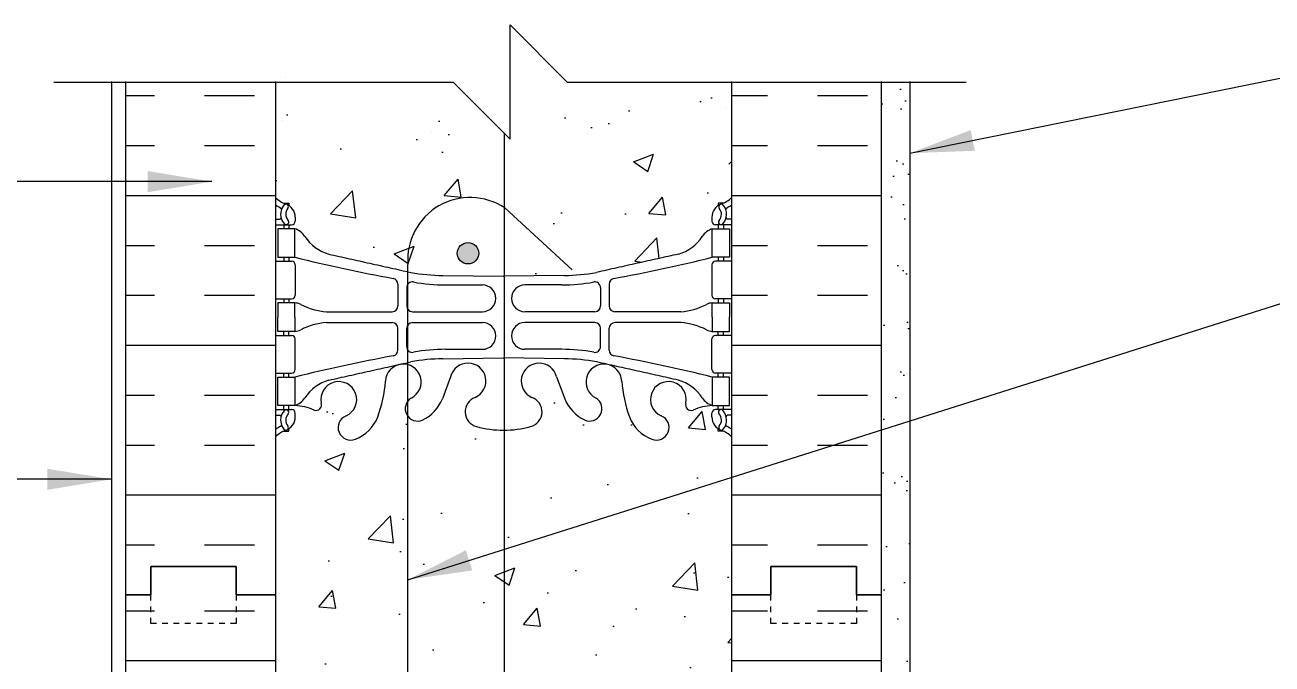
# Model space of a CAD drawing. Header units: inches. Extents: x 160.8 to 211.5, y 103.1 to 183.2.
# Drawn here: x 178.23 to 200.1, y 171.67 to 182.87 of the extents above; entities that cross this region are included whole.
import ezdxf

# ---------------------------------------------------------------- set-up
doc = ezdxf.new("R2010")
doc.units = ezdxf.units.IN
doc.header["$MEASUREMENT"] = 0
doc.linetypes.add('DASHED2', pattern=[0.375, 0.25, -0.125])
for name, color, linetype in [('HATCH', 12, 'Continuous'), ('LINE18', 9, 'Continuous'), ('line25', 2, 'Continuous'), ('LINE50', 5, 'Continuous'), ('LINE65', 3, 'Continuous'), ('LINE9', 9, 'Continuous'), ('TEXT', 4, 'Continuous'), ('Web_Edge', 9, 'Continuous')]:
    doc.layers.add(name, color=color, linetype=linetype)
doc.styles.add('DIM', font='romans.shx', dxfattribs={"width": 0.7})
doc.dimstyles.new('ext_12', dxfattribs={"dimscale": 12, "dimtxt": 0.09375, "dimasz": 0.09375, "dimexe": 0.09375, "dimexo": 0.0625, "dimgap": 0.0625, "dimtad": 1, "dimdec": 1, "dimzin": 2, "dimdsep": 46, "dimlunit": 4, "dimtxsty": 'DIM', "dimcen": 0.09, "dimdle": 0.09375, "dimclrt": 4, "dimadec": 0, "dimazin": 0, "dimtfac": 1, "dimtdec": 1, "dimtmove": 2, "dimatfit": 3, "dimfxl": 1, "dimfrac": 2, "dimtolj": 1, "dimtzin": 0, "dimarcsym": 0})

msp = doc.modelspace()

# ---------------------------------------------------------------- hatches: boundary and pattern name
at = {"layer": 'HATCH'}
h = msp.add_hatch(dxfattribs=at)
h.set_pattern_fill('AR-CONC', color=256, scale=0.5)
h.set_pattern_definition([(50, (0, 0), (3.5863, -0.31376), [0.375, -4.125]), (355, (0, 0), (-0.693757, 3.76096), [0.3, -3.3]), (100.4514, (0.299, -0.026), (2.892544, 3.4472), [0.3187, -3.50571]), (46.1842, (0, 1), (5.33621, -0.8276), [0.5625, -6.1875]), (96.6356, (0.4447, 0.931), (4.67331, 4.87059), [0.47805, -5.25857]), (351.1842, (0, 1), (4.67331, 4.87059), [0.45, -4.95]), (21, (0.5, 0.75), (2.984535, -2.013094), [0.375, -4.125]), (326, (0.5, 0.75), (1.216577, 3.62575), [0.3, -3.3]), (71.4514, (0.7487, 0.5822), (4.20111, 1.612656), [0.3187, -3.50571]), (37.5, (0, 0), (0.060799, 1.664469), [0, -3.26, 0, -3.35, 0, -3.3125]), (7.5, (0, 0), (1.315348, 1.972059), [0, -1.91, 0, -3.185, 0, -1.2625]), (327.5, (-1.115, 0), (2.669112, -0.1127744), [0, -1.25, 0, -3.9, 0, -5.175]), (317.5, (-1.615, 0), (2.91593, 0.500525), [0, -1.625, 0, -2.59, 0, -3.675])])
edge = h.paths.add_edge_path()
edge.add_line((184.5348537, 165.236299), (184.5973537, 165.3558077))
edge.add_line((184.5973537, 165.3558077), (184.6598537, 165.236299))
edge.add_line((184.6598537, 165.236299), (184.6598537, 163.7787495))
edge.add_line((184.6598537, 163.7787495), (188.575416, 163.7787495))
edge.add_line((188.575416, 163.7787495), (188.575416, 165.236299))
edge.add_line((188.575416, 165.236299), (188.637916, 165.3558077))
edge.add_line((188.637916, 165.3558077), (188.700416, 165.236299))
edge.add_line((188.700416, 165.236299), (188.700416, 163.7787495))
edge.add_line((188.700416, 163.7787495), (190.6243711, 163.7787495))
edge.add_line((190.6243711, 163.7787495), (190.6243711, 165.9134777))
edge.add_arc((190.2783681, 165.5525318), 0.5, 46.21088883, 66.42182152)
edge.add_line((190.4783681, 166.0107893), (190.3883681, 166.0107893))
edge.add_line((190.3883681, 166.0107893), (190.3883681, 166.0525154))
edge.add_arc((190.5283681, 166.2596386), 0.25, 180, 235.94420226, ccw=False)
edge.add_line((190.2783681, 166.2596386), (190.2783681, 166.3271386))
edge.add_arc((190.3408681, 166.3271386), 0.0625, 90, 180, ccw=False)
edge.add_line((190.3408681, 166.3896386), (190.3883681, 166.3896386))
edge.add_line((190.3883681, 166.3896386), (190.3883681, 166.4596386))
edge.add_line((190.3883681, 166.4596386), (190.2833681, 166.4596386))
edge.add_arc((190.4057768, 166.8022424), 0.3638149, 214.97751375, 250.33874127, ccw=False)
edge.add_arc((189.4826579, 166.1910124), 0.7434991, 32.79191653, 73.81071146)
edge.add_spline(control_points=[(189.689954, 166.9050286), (188.252504, 167.2254886)], knot_values=[0, 0, 1, 1], degree=1, periodic=0)
edge.add_arc((187.6961662, 164.2938838), 2.9839267, 79.25461643, 90.09946546)
edge.add_line((187.6909861, 167.277806), (186.6243711, 167.2935585))
edge.add_line((186.6243711, 167.2935585), (185.5577562, 167.277806))
edge.add_arc((185.5525761, 164.2938838), 2.9839267, 89.90053454, 100.74538357)
edge.add_spline(control_points=[(184.9962382, 167.2254886), (183.5587882, 166.9050286)], knot_values=[0, 0, 1, 1], degree=1, periodic=0)
edge.add_arc((183.7660844, 166.1910124), 0.7434991, 106.18928854, 147.20808347)
edge.add_arc((182.8429655, 166.8022424), 0.3638149, 289.66125873, 325.02248625, ccw=False)
edge.add_line((182.9653741, 166.4596386), (182.8603741, 166.4596386))
edge.add_line((182.8603741, 166.4596386), (182.8603741, 166.3896386))
edge.add_line((182.8603741, 166.3896386), (182.9078741, 166.3896386))
edge.add_arc((182.9078741, 166.3271386), 0.0625, 0, 90, ccw=False)
edge.add_line((182.9703741, 166.3271386), (182.9703741, 166.2596386))
edge.add_arc((182.7203741, 166.2596386), 0.25, 304.05579774, 360, ccw=False)
edge.add_line((182.8603741, 166.0525154), (182.8603741, 166.0107893))
edge.add_line((182.8603741, 166.0107893), (182.7703741, 166.0107893))
edge.add_arc((182.9703741, 165.5525318), 0.5, 113.57817848, 133.78911117)
edge.add_line((182.6243711, 165.9134777), (182.6243711, 163.9844294))
edge.add_line((182.6243711, 163.9844294), (182.744495, 163.7787495))
edge.add_line((182.744495, 163.7787495), (184.5348537, 163.7787495))
edge.add_line((184.5348537, 163.7787495), (184.5348537, 165.236299))
h.paths.add_polyline_path([(190.6243711, 172.8790689), (190.6243711, 175.6523383, 0.0884161507), (190.4783681, 175.74965), (190.3883681, 175.74965), (190.3883681, 175.791376, -0.2490694202), (190.2783681, 175.9984992), (190.2783681, 176.0659992, -0.4142135624), (190.3408681, 176.1284992), (190.3883681, 176.1284992), (190.3883681, 176.1984992), (190.2833681, 176.1984992, 0.0853478446), (189.9539086, 176.1229806, -0.6696014941), (189.8214062, 176.2432623, 2.0872314076), (189.3875068, 176.0184451, -1), (189.2240782, 175.609922, -0.213449913), (188.8318524, 175.9991224, -0.0699232591), (188.6949855, 176.6429251, 1.7023944724), (188.245217, 176.3303808, -0.9407930193), (188.0417045, 175.9471176, -0.1730747606), (187.6957962, 176.3137747), (187.5531583, 176.7006195, 1.6124735372), (187.1216152, 176.3410313, -0.734872413), (187.0985115, 175.8299925, -0.0684752628), (186.6243711, 175.7679295, -0.0684752628), (186.1502307, 175.8299925, -0.734872413), (186.1271271, 176.3410313, 1.6124735372), (185.6955839, 176.7006195), (185.5529461, 176.3137747, -0.1730747606), (185.2070377, 175.9471176, -0.9407930193), (185.0035252, 176.3303808, 1.7023944724), (184.5537567, 176.6429251, -0.0699232591), (184.4168898, 175.9991224, -0.213449913), (184.024664, 175.609922, -1), (183.8612355, 176.0184451, 2.0872314076), (183.427336, 176.2432623, -0.6696014941), (183.2948336, 176.1229806, 0.0853478446), (182.9653741, 176.1984992), (182.8603741, 176.1984992), (182.8603741, 176.1284992), (182.9078741, 176.1284992, -0.4142135624), (182.9703741, 176.0659992), (182.9703741, 175.9984992, -0.2490694202), (182.8603741, 175.791376), (182.8603741, 175.74965), (182.7703741, 175.74965, 0.0884161507), (182.6243711, 175.6523383), (182.6243711, 172.8790689), (182.6243711, 170.1057995, 0.0884161507), (182.7703741, 170.0084878), (182.8603741, 170.0084878), (182.8603741, 169.9667617, -0.2490694202), (182.9703741, 169.7596386), (182.9703741, 169.6921386, -0.4142135624), (182.9078741, 169.6296386), (182.8603741, 169.6296386), (182.8603741, 169.5596386), (182.9653741, 169.5596386, 0.0853478446), (183.2948336, 169.6351571, -0.6696014941), (183.427336, 169.5148754, 2.0872314076), (183.8612355, 169.7396927, -1), (184.024664, 170.1482158, -0.213449913), (184.4168898, 169.7590153, -0.0699232591), (184.5537567, 169.1152126, 1.7023944724), (185.0035252, 169.4277569, -0.9407930193), (185.2070377, 169.8110201, -0.1730747606), (185.5529461, 169.4443631), (185.6955839, 169.0575182, 1.6124735372), (186.1271271, 169.4171064, -0.734872413), (186.1502307, 169.9281453, -0.0684752628), (186.6243711, 169.9902082, -0.0684752628), (187.0985115, 169.9281453, -0.734872413), (187.1216152, 169.4171064, 1.6124735372), (187.5531583, 169.0575182), (187.6957962, 169.4443631, -0.1730747606), (188.0417045, 169.8110201, -0.9407930193), (188.245217, 169.4277569, 1.7023944724), (188.6949855, 169.1152126, -0.0699232591), (188.8318524, 169.7590153, -0.213449913), (189.2240782, 170.1482158, -1), (189.3875068, 169.7396927, 2.0872314076), (189.8214062, 169.5148754, -0.6696014941), (189.9539086, 169.6351571, 0.0853478446), (190.2833681, 169.5596386), (190.3883681, 169.5596386), (190.3883681, 169.6296386), (190.3408681, 169.6296386, -0.4142135624), (190.2783681, 169.6921386), (190.2783681, 169.7596386, -0.2490694202), (190.3883681, 169.9667617), (190.3883681, 170.0084878), (190.4783681, 170.0084878, 0.0884161507), (190.6243711, 170.1057995)])
edge = h.paths.add_edge_path()
edge.add_line((190.6243711, 181.8700269), (187.7378275, 181.8700113))
edge.add_line((187.7378275, 181.8700113), (186.7378275, 182.8700113))
edge.add_line((186.7378275, 182.8700113), (186.7378275, 180.8700113))
edge.add_line((186.7378275, 180.8700113), (185.7378275, 181.8700113))
edge.add_line((185.7378275, 181.8700113), (182.6243711, 181.8700282))
edge.add_line((182.6243711, 181.8700282), (182.6243711, 179.8446601))
edge.add_arc((182.9703741, 180.205606), 0.5, 226.21088883, 246.42182152)
edge.add_line((182.7703741, 179.7473484), (182.8603741, 179.7473484))
edge.add_line((182.8603741, 179.7473484), (182.8603741, 179.7056223))
edge.add_arc((182.7203741, 179.4984992), 0.25, 0, 55.94420226, ccw=False)
edge.add_line((182.9703741, 179.4984992), (182.9703741, 179.4309992))
edge.add_arc((182.9078741, 179.4309992), 0.0625, -90, 0, ccw=False)
edge.add_line((182.9078741, 179.3684992), (182.8603741, 179.3684992))
edge.add_line((182.8603741, 179.3684992), (182.8603741, 179.2984992))
edge.add_line((182.8603741, 179.2984992), (182.9653741, 179.2984992))
edge.add_arc((182.8429655, 178.9558953), 0.3638149, 34.97751375, 70.33874127, ccw=False)
edge.add_arc((183.7660844, 179.5671254), 0.7434991, 212.79191653, 253.81071146)
edge.add_spline(control_points=[(183.5587882, 178.8531092), (184.9962382, 178.5326492)], knot_values=[0, 0, 1, 1], degree=1, periodic=0)
edge.add_arc((185.5525761, 181.464254), 2.9839267, 259.25461643, 270.09946546)
edge.add_line((185.5577562, 178.4803318), (186.6243711, 178.4645793))
edge.add_line((186.6243711, 178.4645793), (187.6909861, 178.4803318))
edge.add_arc((187.6961662, 181.464254), 2.9839267, 269.90053454, 280.74538357)
edge.add_spline(control_points=[(188.252504, 178.5326492), (189.689954, 178.8531092)], knot_values=[0, 0, 1, 1], degree=1, periodic=0)
edge.add_arc((189.4826579, 179.5671254), 0.7434991, 286.18928854, 327.20808347)
edge.add_arc((190.4057768, 178.9558953), 0.3638149, 109.66125873, 145.02248625, ccw=False)
edge.add_line((190.2833681, 179.2984992), (190.3883681, 179.2984992))
edge.add_line((190.3883681, 179.2984992), (190.3883681, 179.3684992))
edge.add_line((190.3883681, 179.3684992), (190.3408681, 179.3684992))
edge.add_arc((190.3408681, 179.4309992), 0.0625, 180, 270, ccw=False)
edge.add_line((190.2783681, 179.4309992), (190.2783681, 179.4984992))
edge.add_arc((190.5283681, 179.4984992), 0.25, 124.05579774, 180, ccw=False)
edge.add_line((190.3883681, 179.7056223), (190.3883681, 179.7473484))
edge.add_line((190.3883681, 179.7473484), (190.4783681, 179.7473484))
edge.add_arc((190.2783681, 180.205606), 0.5, 293.57817848, 313.78911117)
edge.add_line((190.6243711, 179.8446601), (190.6243711, 181.8700269))
h = msp.add_hatch(dxfattribs=at)
h.set_pattern_fill('AR-SAND', color=256, scale=0.5, style=0)
h.set_pattern_definition([(37.5, (-2642.6052, -323.9087), (-0.03149668, 0.96341188), [0, -0.76, 0, -0.85, 0, -0.8125]), (7.5, (-2642.6052, -323.9087), (0.88488835, 1.41107303), [0, -0.41, 0, -0.685, 0, -0.2625]), (327.5, (-2643.2202, -323.9087), (1.55707093, 0.00282953), [0, -0.25, 0, -0.9, 0, -1.175]), (317.5, (-2643.2202, -323.9087), (1.5030633, 0.4388378), [0, -0.125, 0, -0.59, 0, -0.675])])
h.paths.add_polyline_path([(193.7493711, 168.9360212), (193.2493711, 168.9360212), (193.2493711, 163.6364371), (193.7493711, 163.6364371)])
h.paths.add_polyline_path([(193.2493711, 168.9360212), (193.7493711, 168.9360212), (193.7493711, 173.1733458), (193.2493711, 173.1733458), (193.2493711, 172.8790689)])
h.paths.add_polyline_path([(193.2493711, 173.1733458), (193.7493711, 173.1733458), (193.7493711, 181.8700113), (193.2493711, 181.8700113)])
at = {"layer": 'LINE65'}
msp.add_hatch(color=256, dxfattribs=at).paths.add_polyline_path([(186.1880611, 178.869117, 1), (185.8130611, 178.869117, 1)])

# ---------------------------------------------------------------- linework, layer by layer
at = {"layer": 'HATCH'}
for p, q in [((182.7919115, 181.9425937), (182.7919622, 181.9425893)), ((179.9993711, 181.6321414), (180.5041494, 181.6321414)), ((181.3791494, 181.6321414), (182.2541494, 181.6321414)), ((190.6243711, 181.6321414), (191.2541494, 181.6321414)), ((192.1291494, 181.6321414), (193.0041494, 181.6321414)), ((190.5108237, 181.4229755), (190.5108237, 181.4229755)), ((182.7528667, 181.1873422), (182.7528667, 181.1873422)), ((185.3530718, 181.0072496), (185.3530718, 181.0072496)), ((188.091091, 180.9617935), (188.091091, 180.9617935)), ((179.9993711, 180.7571414), (180.5041494, 180.7571414)), ((181.3791494, 180.7571414), (182.2541494, 180.7571414)), ((190.6243711, 180.7571414), (191.2541494, 180.7571414)), ((192.1291494, 180.7571414), (193.0041494, 180.7571414)), ((190.5718208, 180.4282545), (190.6243711, 180.4830232)), ((179.9993711, 179.8821414), (182.6243711, 179.8821414)), ((190.6243711, 179.8821414), (193.2493711, 179.8821414)), ((179.9993711, 179.0071414), (180.5041494, 179.0071414)), ((181.3791494, 179.0071414), (182.2541494, 179.0071414)), ((190.6243711, 179.0071414), (191.2541494, 179.0071414)), ((192.1291494, 179.0071414), (193.0041494, 179.0071414)), ((179.9993711, 178.1321414), (180.5041494, 178.1321414)), ((181.3791494, 178.1321414), (182.2541494, 178.1321414)), ((190.6243711, 178.1321414), (191.2541494, 178.1321414)), ((192.1291494, 178.1321414), (193.0041494, 178.1321414)), ((179.9993711, 177.2571414), (182.6243711, 177.2571414)), ((190.6243711, 177.2571414), (193.2493711, 177.2571414)), ((179.9993711, 176.3821414), (180.5041494, 176.3821414)), ((181.3791494, 176.3821414), (182.2541494, 176.3821414)), ((190.6243711, 176.3821414), (191.2541494, 176.3821414)), ((192.1291494, 176.3821414), (193.0041494, 176.3821414)), ((179.9993711, 175.5071414), (180.5041494, 175.5071414)), ((181.3791494, 175.5071414), (182.2541494, 175.5071414)), ((190.6243711, 175.5071414), (191.2541494, 175.5071414)), ((192.1291494, 175.5071414), (193.0041494, 175.5071414)), ((179.9993711, 174.6321414), (182.6243711, 174.6321414)), ((190.6243711, 174.6321414), (193.2493711, 174.6321414)), ((179.9993711, 173.7571414), (180.5041494, 173.7571414)), ((181.3791494, 173.7571414), (182.2541494, 173.7571414)), ((190.6243711, 173.7571414), (191.2541494, 173.7571414)), ((192.1291494, 173.7571414), (193.0041494, 173.7571414)), ((179.9993711, 172.8821414), (180.4368711, 172.8821414)), ((181.9368711, 172.8821414), (182.2541494, 172.8821414)), ((190.6243711, 172.8821414), (191.2541494, 172.8821414)), ((192.8118711, 172.8821414), (193.0041494, 172.8821414)), ((179.9993711, 172.6031351), (180.5041494, 172.6031351)), ((181.3791494, 172.6031351), (182.2541494, 172.6031351)), ((190.6243711, 172.6031351), (191.2541494, 172.6031351)), ((192.1291494, 172.6031351), (193.0041494, 172.6031351)), ((179.9993711, 171.7281351), (182.6243711, 171.7281351)), ((190.6243711, 171.7281351), (193.2493711, 171.7281351))]:
    msp.add_line(p, q, dxfattribs=at)
at = {"layer": 'LINE18'}
msp.add_line((179.7493711, 181.8790689), (179.7493711, 161.8992541), dxfattribs=at)
msp.add_lwpolyline([(178.7378275, 181.8700492), (185.7378275, 181.8700113), (186.7378275, 180.8700113), (186.7378275, 182.8700113), (187.7378275, 181.8700113), (194.7378275, 181.8700492)], dxfattribs=at)
at = {"layer": 'line25'}
for p, q in [((182.6243711, 181.8790689), (182.6243711, 172.8790689)), ((190.6243711, 172.8790689), (190.6243711, 181.8790689)), ((182.6243711, 172.8790689), (182.6243711, 162.1492541)), ((190.6243711, 163.6492541), (190.6243711, 172.8790689))]:
    msp.add_line(p, q, dxfattribs=at)
at = {"layer": 'LINE50'}
for p, q in [((179.9993711, 172.8790689), (179.9993711, 181.8790689)), ((193.2493711, 172.8790689), (193.2493711, 181.8790689)), ((181.9368711, 173.3790689), (180.4368711, 173.3790689)), ((180.4368711, 173.3790689), (180.4368711, 172.8790689)), ((181.9368711, 172.8790689), (181.9368711, 173.3790689)), ((191.3118711, 172.8790689), (191.3118711, 173.3790689)), ((191.3118711, 173.3790689), (192.8118711, 173.3790689)), ((192.8118711, 173.3790689), (192.8118711, 172.8790689)), ((180.4368711, 172.8790689), (179.9993711, 172.8790689)), ((182.3743711, 172.8790689), (181.9368711, 172.8790689)), ((182.6243711, 172.8790689), (182.3743711, 172.8790689)), ((190.6243711, 172.8790689), (190.8743711, 172.8790689)), ((190.8743711, 172.8790689), (191.3118711, 172.8790689)), ((192.8118711, 172.8790689), (193.2493711, 172.8790689))]:
    msp.add_line(p, q, dxfattribs=at)
for points in [[(179.9993711, 162.1492541), (179.9993711, 172.8790689), (180.4368711, 172.8790689), (180.4368711, 173.3790689), (181.9368711, 173.3790689), (181.9368711, 172.8790689), (182.3743711, 172.8790689), (182.6243711, 172.8790689)], [(190.6243711, 162.1492541), (193.2493711, 162.1492541), (193.2493711, 172.8790689), (192.8118711, 172.8790689), (192.8118711, 173.3790689), (191.3118711, 173.3790689), (191.3118711, 172.8790689), (190.8743711, 172.8790689), (190.6243711, 172.8790689)]]:
    msp.add_lwpolyline(points, dxfattribs=at)
at = {"layer": 'LINE65'}
for p, q in [((186.6359148, 180.971924), (186.6359148, 165.1492541)), ((186.6440819, 179.6629702), (187.8238338, 178.5786865)), ((184.9452389, 166.3225452), (184.9452389, 178.6729721))]:
    msp.add_line(p, q, dxfattribs=at)
msp.add_circle((186.0005611, 178.869117), 0.1875, dxfattribs=at)
msp.add_arc((186.0375673, 178.7511413), 1.0951219, 56.36963594, 184.09322148, dxfattribs=at)
at = {"layer": 'LINE9'}
msp.add_line((193.7493711, 181.8790689), (193.7493711, 161.6492541), dxfattribs=at)
at = {"layer": 'LINE9', "linetype": 'DASHED2', "ltscale": 0.15}
for points in [[(181.9368711, 172.8790689), (181.9368711, 172.8790689), (181.9368711, 172.3790689), (180.4368711, 172.3790689), (180.4368711, 172.8790689), (180.4368711, 172.8790689)], [(192.8118711, 172.8790689), (192.8118711, 172.8790689), (192.8118711, 172.3790689), (191.3118711, 172.3790689), (191.3118711, 172.8790689), (191.3118711, 172.8790689)]]:
    msp.add_lwpolyline(points, dxfattribs=at)
at = {"layer": 'Web_Edge'}
for p, q in [((182.7703741, 179.7473484), (182.8603741, 179.7473484)), ((182.8603741, 179.7473484), (182.8603741, 179.7056223)), ((190.4783681, 179.7473484), (190.3883681, 179.7473484)), ((190.3883681, 179.7473484), (190.3883681, 179.7056223)), ((182.6243711, 179.4684992), (182.7022496, 179.4684992)), ((182.6243711, 179.3684992), (182.9078741, 179.3684992)), ((182.7703741, 179.3684992), (182.7703741, 179.2984992)), ((182.8603741, 179.3684992), (182.8603741, 179.2984992)), ((182.9703741, 179.4984992), (182.9703741, 179.4309992)), ((190.2783681, 179.4984992), (190.2783681, 179.4309992)), ((190.6243711, 179.3684992), (190.3408681, 179.3684992)), ((190.3883681, 179.3684992), (190.3883681, 179.2984992)), ((190.4783681, 179.3684992), (190.4783681, 179.2984992)), ((190.6243711, 179.4684992), (190.5464926, 179.4684992)), ((182.6243711, 178.7284992), (182.9078741, 178.7284992)), ((182.7703741, 178.7984992), (182.7703741, 178.7284992)), ((182.8603741, 178.7984992), (182.8603741, 178.7284992)), ((190.6243711, 178.7284992), (190.3408681, 178.7284992)), ((190.3883681, 178.7984992), (190.3883681, 178.7284992)), ((190.4783681, 178.7984992), (190.4783681, 178.7284992)), ((182.9703741, 178.6659992), (182.9703741, 178.1309992)), ((185.5577562, 178.4803318), (186.6243782, 178.4645792)), ((187.6909861, 178.4803318), (186.624364, 178.4645792)), ((190.2783681, 178.6659992), (190.2783681, 178.1309992)), ((184.7724282, 178.3285739), (184.7724282, 177.9438101)), ((184.9249282, 178.2665183), (184.9249282, 177.9438101)), ((185.6050906, 178.3124475), (186.251972, 178.3124475)), ((187.6436516, 178.3124475), (186.9967703, 178.3124475)), ((188.323814, 178.2665183), (188.323814, 177.9438101)), ((188.476314, 178.3285739), (188.476314, 177.9438101)), ((182.6243711, 178.0684992), (182.9078741, 178.0684992)), ((182.7703741, 178.0684992), (182.7703741, 177.9984992)), ((182.8603741, 178.0684992), (182.8603741, 177.9984992)), ((190.6243711, 178.0684992), (190.3408681, 178.0684992)), ((190.3883681, 178.0684992), (190.3883681, 177.9984992)), ((190.4783681, 178.0684992), (190.4783681, 177.9984992)), ((183.5180982, 177.8430292), (184.6724959, 177.8438101)), ((185.0249282, 177.8438101), (186.251972, 177.8438101)), ((188.223814, 177.8438101), (186.9967703, 177.8438101)), ((189.730644, 177.8430292), (188.5762464, 177.8438101)), ((183.5180982, 177.6539692), (184.6724959, 177.6531883)), ((185.0249282, 177.6531883), (186.251972, 177.6531883)), ((188.223814, 177.6531883), (186.9967703, 177.6531883)), ((189.730644, 177.6539692), (188.5762464, 177.6531883)), ((182.6243711, 177.4284992), (182.9078741, 177.4284992)), ((182.7703741, 177.4284992), (182.7703741, 177.4984992)), ((182.8603741, 177.4284992), (182.8603741, 177.4984992)), ((182.9703741, 176.8309992), (182.9703741, 177.3659992)), ((184.7724282, 177.1684245), (184.7724282, 177.5531883)), ((184.9249282, 177.2304801), (184.9249282, 177.5531883)), ((188.323814, 177.2304801), (188.323814, 177.5531883)), ((188.476314, 177.1684245), (188.476314, 177.5531883)), ((190.2783681, 176.8309992), (190.2783681, 177.3659992)), ((190.6243711, 177.4284992), (190.3408681, 177.4284992)), ((190.3883681, 177.4284992), (190.3883681, 177.4984992)), ((190.4783681, 177.4284992), (190.4783681, 177.4984992)), ((185.6050906, 177.1845509), (186.251972, 177.1845509)), ((187.6436516, 177.1845509), (186.9967703, 177.1845509)), ((185.5577562, 177.0166666), (186.6243782, 177.0324192)), ((187.6909861, 177.0166666), (186.624364, 177.0324192)), ((182.6243711, 176.7684992), (182.9078741, 176.7684992)), ((182.7703741, 176.6984992), (182.7703741, 176.7684992)), ((182.8603741, 176.6984992), (182.8603741, 176.7684992)), ((185.6955839, 176.7006195), (185.5529461, 176.3137747)), ((187.5531583, 176.7006195), (187.6957962, 176.3137747)), ((190.6243711, 176.7684992), (190.3408681, 176.7684992)), ((190.3883681, 176.6984992), (190.3883681, 176.7684992)), ((190.4783681, 176.6984992), (190.4783681, 176.7684992)), ((182.6243711, 176.1284992), (182.9078741, 176.1284992)), ((182.7703741, 176.1284992), (182.7703741, 176.1984992)), ((182.8603741, 176.1284992), (182.8603741, 176.1984992)), ((182.9703741, 175.9984992), (182.9703741, 176.0659992)), ((190.2783681, 175.9984992), (190.2783681, 176.0659992)), ((190.6243711, 176.1284992), (190.3408681, 176.1284992)), ((190.3883681, 176.1284992), (190.3883681, 176.1984992)), ((190.4783681, 176.1284992), (190.4783681, 176.1984992)), ((182.6243711, 176.0284992), (182.7022496, 176.0284992)), ((190.6243711, 176.0284992), (190.5464926, 176.0284992)), ((182.7703741, 175.74965), (182.8603741, 175.74965)), ((182.8603741, 175.74965), (182.8603741, 175.791376)), ((190.3883681, 175.74965), (190.3883681, 175.791376)), ((190.4783681, 175.74965), (190.3883681, 175.74965))]:
    msp.add_line(p, q, dxfattribs=at)
for points in [[(182.6653741, 178.7984992), (182.9653741, 178.7984992), (182.9653741, 179.2984992), (182.6653741, 179.2984992)], [(190.5833681, 178.7984992), (190.2833681, 178.7984992), (190.2833681, 179.2984992), (190.5833681, 179.2984992)], [(182.6653741, 176.6984992), (182.9653741, 176.6984992), (182.9653741, 176.1984992), (182.6653741, 176.1984992)], [(190.5833681, 176.6984992), (190.2833681, 176.6984992), (190.2833681, 176.1984992), (190.5833681, 176.1984992)]]:
    msp.add_lwpolyline(points, close=True, dxfattribs=at)
for points in [[(182.9653741, 177.7484992), (182.9653741, 177.9984992), (182.6653741, 177.9984992), (182.6653741, 177.7484992)], [(190.2833681, 177.7484992), (190.2833681, 177.9984992), (190.5833681, 177.9984992), (190.5833681, 177.7484992)], [(182.9653741, 177.7484992), (182.9653741, 177.4984992), (182.6653741, 177.4984992), (182.6653741, 177.7484992)], [(190.2833681, 177.7484992), (190.2833681, 177.4984992), (190.5833681, 177.4984992), (190.5833681, 177.7484992)]]:
    msp.add_lwpolyline(points, dxfattribs=at)
for centre, radius, start, end in [((182.9703741, 180.205606), 0.5, 226.21088883, 250.52877936), ((190.2783681, 180.205606), 0.5, 289.47122064, 313.78911117), ((182.9703741, 180.205606), 0.6, 234.78321605, 245.07477071), ((182.9640815, 179.5530586), 0.25, 140.114512, 222.46086784), ((182.7082919, 179.6425884), 0.0210317, 343.46400404, 63.99572766), ((182.8063151, 179.6839553), 0.0450092, 321.44800065, 139.1878992), ((182.7203741, 179.4984992), 0.25, 0, 70.52877936), ((182.9640815, 179.5530586), 0.16, 140.0000772, 222.46086784), ((190.5283681, 179.4984992), 0.25, 109.47122064, 180), ((190.4424271, 179.6839553), 0.0450092, 40.8121008, 218.55199935), ((190.2846607, 179.5530586), 0.16, 317.53913216, 39.9999228), ((190.2846607, 179.5530586), 0.25, 317.53913216, 39.885488), ((190.5404503, 179.6425884), 0.0210317, 116.00427234, 196.53599596), ((190.2783681, 180.205606), 0.6, 294.92522929, 305.21678395), ((182.7024536, 179.4880817), 0.0195835, 269.40315581, 15.49009994), ((182.8128451, 179.4146659), 0.045, 222.46086784, 42.46086784), ((182.9078741, 179.4309992), 0.0625, 270, 0), ((190.3408681, 179.4309992), 0.0625, 180, 270), ((190.4358971, 179.4146659), 0.045, 137.53913216, 317.53913216), ((190.5462886, 179.4880817), 0.0195835, 164.50990006, 270.59684419), ((182.8429655, 178.9558953), 0.3638149, 34.97751375, 70.33874127), ((183.7660844, 179.5671254), 0.7434991, 212.79191653, 253.81071146), ((189.4826579, 179.5671254), 0.7434991, 286.18928854, 327.20808347), ((190.4057768, 178.9558953), 0.3638149, 109.66125873, 145.02248625), ((182.9078741, 178.6659992), 0.0625, 0, 90), ((189.7739778, 206.2188692), 28.2530312, 256.05521883, 259.63434081), ((183.4747645, 206.2188692), 28.2530312, 280.36565919, 283.94478117), ((190.3408681, 178.6659992), 0.0625, 90, 180), ((185.5525761, 181.464254), 2.9839267, 259.25461643, 270.09946546), ((187.6961662, 181.464254), 2.9839267, 269.90053454, 280.74538357), ((184.6724282, 178.3285739), 0.1, 360, 79.63434081), ((185.0249282, 178.2665183), 0.1, 79.25461643, 180), ((185.5999105, 181.2963697), 2.9839267, 259.25461643, 270.09946546), ((186.251972, 178.0781288), 0.2343187, 270, 90), ((186.9967703, 178.0781288), 0.2343187, 90, 270), ((187.6488317, 181.2963697), 2.9839267, 269.90053454, 280.74538357), ((188.223814, 178.2665183), 0.1, 0, 100.74538357), ((188.576314, 178.3285739), 0.1, 100.36565919, 180), ((182.9078741, 178.1309992), 0.0625, 270, 0), ((190.3408681, 178.1309992), 0.0625, 180, 270), ((182.9612514, 177.7798155), 0.2187225, 60.49374659, 88.91995366), ((183.6029701, 178.9996624), 1.1597429, 242.58439524, 265.80324931), ((184.6724282, 177.9438101), 0.1, 270.03875911, 360), ((185.0249282, 177.9438101), 0.1, 180, 270), ((188.223814, 177.9438101), 0.1, 270, 0), ((188.576314, 177.9438101), 0.1, 180, 269.96124089), ((189.6457721, 178.9996624), 1.1597429, 274.19675069, 297.41560476), ((190.2874909, 177.7798155), 0.2187225, 91.08004634, 119.50625341), ((183.6029701, 176.497336), 1.1597429, 94.19675069, 117.41560476), ((184.6724282, 177.5531883), 0.1, 0, 89.96124089), ((185.0249282, 177.5531883), 0.1, 90, 180), ((186.251972, 177.4188696), 0.2343187, 270, 90), ((186.9967703, 177.4188696), 0.2343187, 90, 270), ((188.223814, 177.5531883), 0.1, 0, 90), ((188.576314, 177.5531883), 0.1, 90.03875911, 180), ((189.6457721, 176.497336), 1.1597429, 62.58439524, 85.80324931), ((182.9078741, 177.3659992), 0.0625, 0, 90), ((182.9612514, 177.7171829), 0.2187225, 271.08004634, 299.50625341), ((190.2874909, 177.7171829), 0.2187225, 240.49374659, 268.91995366), ((190.3408681, 177.3659992), 0.0625, 90, 180), ((184.6724282, 177.1684245), 0.1, 280.36565919, 0), ((185.0249282, 177.2304801), 0.1, 180, 280.74538357), ((185.5999105, 174.2006287), 2.9839267, 89.90053454, 100.74538357), ((187.6488317, 174.2006287), 2.9839267, 79.25461643, 90.09946546), ((188.223814, 177.2304801), 0.1, 259.25461643, 0), ((188.576314, 177.1684245), 0.1, 180, 259.63434081), ((189.7739778, 149.2781292), 28.2530312, 100.36565919, 103.94478117), ((184.8657616, 176.6120244), 0.3135314, 296.06517412, 177.26428959), ((185.5525761, 174.0327444), 2.9839267, 89.90053454, 100.74538357), ((186.0005611, 176.6278814), 0.3135314, 293.80836634, 166.58536602), ((187.2481811, 176.6278814), 0.3135314, 13.41463398, 246.19163366), ((187.6961662, 174.0327444), 2.9839267, 79.25461643, 90.09946546), ((188.3829806, 176.6120244), 0.3135314, 2.73571041, 243.93482588), ((183.4747645, 149.2781292), 28.2530312, 76.05521883, 79.63434081), ((182.9078741, 176.8309992), 0.0625, 270, 0), ((190.3408681, 176.8309992), 0.0625, 180, 270), ((183.7660844, 175.929873), 0.7434991, 106.18928854, 147.20808347), ((183.7346695, 176.3052951), 0.3135314, 293.80836634, 191.41137858), ((182.1947586, 176.8079783), 2.3647652, 339.99849228, 355.61052721), ((191.0539836, 176.8079783), 2.3647652, 184.38947279, 200.00150772), ((189.5140728, 176.3052951), 0.3135314, 348.58862142, 246.19163366), ((189.4826579, 175.929873), 0.7434991, 32.79191653, 73.81071146), ((182.8429655, 176.5411031), 0.3638149, 289.66125873, 325.02248625), ((185.1169844, 176.1449635), 0.2173766, 121.46298898, 294.47356082), ((184.8662343, 176.6151307), 0.7499257, 297.02952574, 336.30624711), ((186.2186447, 176.0891271), 0.2680135, 109.96624785, 255.21080764), ((187.0300975, 176.0891271), 0.2680135, 284.78919236, 70.03375215), ((188.3825079, 176.6151307), 0.7499257, 203.69375289, 242.97047426), ((188.1317578, 176.1449635), 0.2173766, 245.52643918, 58.53701102), ((190.4057768, 176.5411031), 0.3638149, 214.97751375, 250.33874127), ((182.9640815, 175.9439398), 0.25, 137.53913216, 219.885488), ((182.8128451, 176.0823325), 0.045, 317.53913216, 137.53913216), ((182.9640815, 175.9439398), 0.16, 137.53913216, 219.9999228), ((182.9078741, 176.0659992), 0.0625, 360, 90), ((182.910507, 175.2027202), 0.9972894, 66.85329828, 86.84620836), ((183.3363121, 176.2104111), 0.0967706, 249.56693299, 19.84487067), ((189.9124301, 176.2104111), 0.0967706, 160.15512933, 290.43306701), ((190.3382352, 175.2027202), 0.9972894, 93.15379164, 113.14670172), ((190.3408681, 176.0659992), 0.0625, 90, 180), ((190.4358971, 176.0823325), 0.045, 42.46086784, 222.46086784), ((190.2846607, 175.9439398), 0.16, 320.0000772, 42.46086784), ((190.2846607, 175.9439398), 0.25, 320.114512, 42.46086784), ((182.9703741, 175.2913924), 0.6, 114.92522929, 125.21678395), ((182.7024536, 176.0089167), 0.0195835, 344.50990006, 90.59684419), ((182.7082919, 175.85441), 0.0210317, 296.00427234, 16.53599596), ((182.8063151, 175.8130431), 0.0450092, 220.8121008, 38.55199935), ((182.7203741, 175.9984992), 0.25, 289.47122064, 360), ((183.9429497, 175.8141835), 0.22, 111.80374799, 291.80374799), ((183.7857004, 176.2429806), 0.6766586, 290.68025283, 338.87610785), ((186.6128275, 177.521909), 1.7540174, 254.70816625, 270.37708125), ((186.6359148, 177.521909), 1.7540174, 269.62291875, 285.29183375), ((189.4630418, 176.2429806), 0.6766586, 201.12389215, 249.31974717), ((189.3057925, 175.8141835), 0.22, 248.19625201, 68.19625201), ((190.5283681, 175.9984992), 0.25, 180, 250.52877936), ((190.4424271, 175.8130431), 0.0450092, 141.44800065, 319.1878992), ((190.5404503, 175.85441), 0.0210317, 163.46400404, 243.99572766), ((190.5462886, 176.0089167), 0.0195835, 89.40315581, 195.49009994), ((190.2783681, 175.2913924), 0.6, 54.78321605, 65.07477071), ((182.9703741, 175.2913924), 0.5, 109.47122064, 133.78911117), ((190.2783681, 175.2913924), 0.5, 46.21088883, 70.52877936)]:
    msp.add_arc(centre, radius, start, end, dxfattribs=at)
for points in [[(183.5587882, 178.8531092), (184.9962382, 178.5326492)], [(189.689954, 178.8531092), (188.252504, 178.5326492)], [(183.5587882, 176.6438892), (184.9962382, 176.9643492)], [(189.689954, 176.6438892), (188.252504, 176.9643492)]]:
    msp.add_open_spline(points, degree=1, dxfattribs=at)

# ---------------------------------------------------------------- leaders
at = {"layer": 'TEXT'}
for points in [[(193.7493711, 180.6222042), (203.605091, 182.6222042), (205.291603, 182.6222042)], [(181.5104749, 180.123871), (174.2936969, 180.123871), (172.7880699, 180.123871)], [(184.9452389, 173.146109), (201.4704763, 178.371403), (207.9736442, 178.371403)], [(179.7493711, 174.9064744), (174.5515975, 174.9064744), (171.9945895, 174.9064744)]]:
    msp.add_leader(points, dimstyle='ext_12', override={"dimgap": 0.0625, "dimtad": 0}, dxfattribs=at)

doc.saveas('drawing.dxf')
